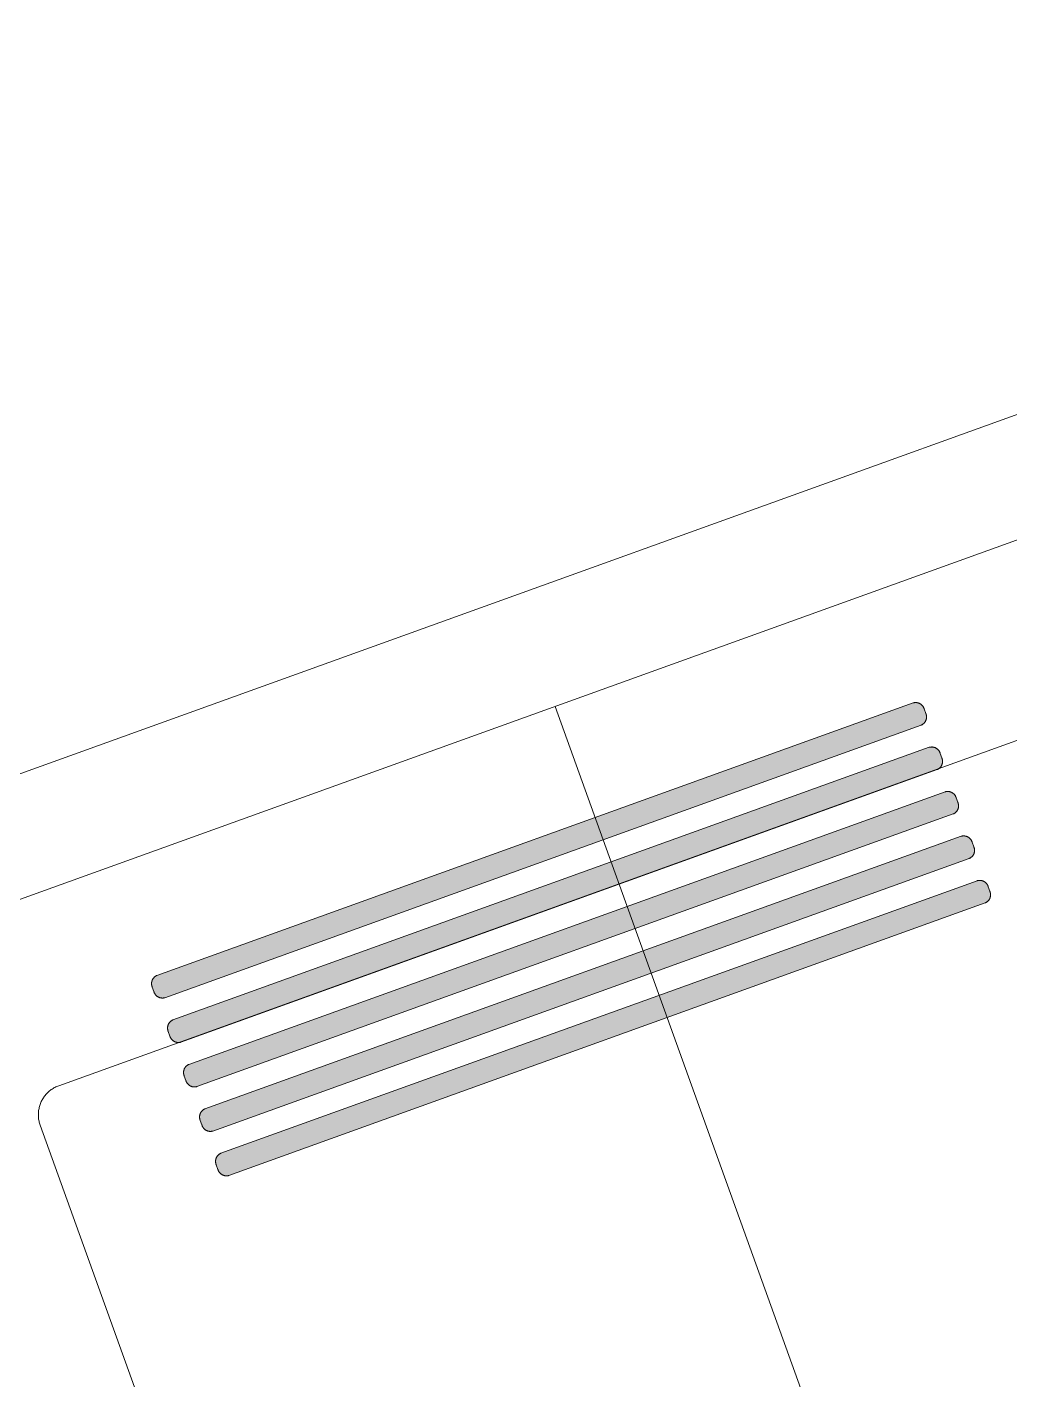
# Model space of a CAD drawing. Header units: centimetres. Extents: x 139057 to 200038, y 34824 to 80516.
# Drawn here: x 176505.12 to 176525.93, y 56056.2 to 56084.83 of the extents above; entities that cross this region are included whole.
import ezdxf

# ---------------------------------------------------------------- set-up
doc = ezdxf.new("R2010")
doc.units = ezdxf.units.CM
doc.header["$LTSCALE"] = 100
doc.layers.get('0').update_dxf_attribs({"lineweight": 0})
doc.layers.add('461_LAYOUT_SCHEMATICO_001-AM_0', color=11, linetype='Continuous', lineweight=0)

# ---------------------------------------------------------------- blocks, each defined once
blk = doc.blocks.new('EFMKLQWMFKLMKL12')
at = {"extrusion": (0, 0, -1)}
for points in [[(-192073.218, -63426.101), (-192073.118, -63426.101), (-192073.114, -63426.101), (-192073.11, -63426.101), (-192073.105, -63426.101), (-192073.101, -63426.101), (-192073.097, -63426.101), (-192073.092, -63426.101), (-192073.088, -63426.101), (-192073.084, -63426.1), (-192073.079, -63426.1), (-192073.075, -63426.099), (-192073.07, -63426.098), (-192073.066, -63426.097), (-192073.062, -63426.096), (-192073.057, -63426.095), (-192073.053, -63426.094), (-192073.048, -63426.092), (-192073.044, -63426.091), (-192073.039, -63426.089), (-192073.035, -63426.088), (-192073.031, -63426.086), (-192073.026, -63426.084), (-192073.022, -63426.082), (-192073.018, -63426.08), (-192073.014, -63426.077), (-192073.01, -63426.075), (-192073.005, -63426.072), (-192073.001, -63426.07), (-192072.997, -63426.067), (-192072.993, -63426.064), (-192072.99, -63426.061), (-192072.986, -63426.058), (-192072.982, -63426.055), (-192072.979, -63426.052), (-192072.975, -63426.049), (-192072.972, -63426.045), (-192072.968, -63426.042), (-192072.965, -63426.038), (-192072.962, -63426.035), (-192072.959, -63426.031), (-192072.956, -63426.027), (-192072.953, -63426.023), (-192072.95, -63426.019), (-192072.948, -63426.015), (-192072.945, -63426.011), (-192072.943, -63426.007), (-192072.94, -63426.003), (-192072.938, -63425.999), (-192072.936, -63425.995), (-192072.934, -63425.991), (-192072.932, -63425.987), (-192072.931, -63425.982), (-192072.929, -63425.978), (-192072.927, -63425.974), (-192072.926, -63425.97), (-192072.925, -63425.965), (-192072.924, -63425.961), (-192072.923, -63425.957), (-192072.922, -63425.952), (-192072.921, -63425.948), (-192072.92, -63425.944), (-192072.919, -63425.94), (-192072.919, -63425.936), (-192072.918, -63425.931), (-192072.918, -63425.927), (-192072.918, -63408.901), (-192072.918, -63408.897), (-192072.919, -63408.893), (-192072.919, -63408.888), (-192072.92, -63408.884), (-192072.921, -63408.88), (-192072.922, -63408.876), (-192072.923, -63408.871), (-192072.924, -63408.867), (-192072.925, -63408.863), (-192072.926, -63408.859), (-192072.927, -63408.854), (-192072.929, -63408.85), (-192072.931, -63408.846), (-192072.932, -63408.842), (-192072.934, -63408.837), (-192072.936, -63408.833), (-192072.938, -63408.829), (-192072.94, -63408.825), (-192072.943, -63408.821), (-192072.945, -63408.817), (-192072.948, -63408.813), (-192072.95, -63408.809), (-192072.953, -63408.805), (-192072.956, -63408.801), (-192072.959, -63408.797), (-192072.962, -63408.793), (-192072.965, -63408.79), (-192072.968, -63408.786), (-192072.972, -63408.783), (-192072.975, -63408.779), (-192072.979, -63408.776), (-192072.982, -63408.773), (-192072.986, -63408.77), (-192072.99, -63408.767), (-192072.993, -63408.764), (-192072.997, -63408.761), (-192073.001, -63408.758), (-192073.005, -63408.756), (-192073.01, -63408.753), (-192073.014, -63408.751), (-192073.018, -63408.748), (-192073.022, -63408.746), (-192073.026, -63408.744), (-192073.031, -63408.742), (-192073.035, -63408.74), (-192073.039, -63408.739), (-192073.044, -63408.737), (-192073.048, -63408.736), (-192073.053, -63408.734), (-192073.057, -63408.733), (-192073.062, -63408.732), (-192073.066, -63408.731), (-192073.07, -63408.73), (-192073.075, -63408.729), (-192073.079, -63408.729), (-192073.084, -63408.728), (-192073.088, -63408.728), (-192073.092, -63408.727), (-192073.097, -63408.727), (-192073.101, -63408.727), (-192073.105, -63408.727), (-192073.11, -63408.727), (-192073.114, -63408.727), (-192073.118, -63408.727), (-192073.218, -63408.727), (-192073.222, -63408.727), (-192073.226, -63408.727), (-192073.23, -63408.727), (-192073.235, -63408.727), (-192073.239, -63408.727), (-192073.243, -63408.727), (-192073.248, -63408.728), (-192073.252, -63408.728), (-192073.257, -63408.729), (-192073.261, -63408.729), (-192073.265, -63408.73), (-192073.27, -63408.731), (-192073.274, -63408.732), (-192073.279, -63408.733), (-192073.283, -63408.734), (-192073.288, -63408.736), (-192073.292, -63408.737), (-192073.296, -63408.739), (-192073.301, -63408.74), (-192073.305, -63408.742), (-192073.309, -63408.744), (-192073.314, -63408.746), (-192073.318, -63408.748), (-192073.322, -63408.751), (-192073.326, -63408.753), (-192073.33, -63408.756), (-192073.334, -63408.758), (-192073.338, -63408.761), (-192073.342, -63408.764), (-192073.346, -63408.767), (-192073.35, -63408.77), (-192073.354, -63408.773), (-192073.357, -63408.776), (-192073.361, -63408.779), (-192073.364, -63408.783), (-192073.368, -63408.786), (-192073.371, -63408.79), (-192073.374, -63408.793), (-192073.377, -63408.797), (-192073.38, -63408.801), (-192073.383, -63408.805), (-192073.386, -63408.809), (-192073.388, -63408.813), (-192073.391, -63408.817), (-192073.393, -63408.821), (-192073.395, -63408.825), (-192073.398, -63408.829), (-192073.4, -63408.833), (-192073.402, -63408.837), (-192073.404, -63408.842), (-192073.405, -63408.846), (-192073.407, -63408.85), (-192073.408, -63408.854), (-192073.41, -63408.859), (-192073.411, -63408.863), (-192073.412, -63408.867), (-192073.413, -63408.871), (-192073.414, -63408.876), (-192073.415, -63408.88), (-192073.416, -63408.884), (-192073.417, -63408.888), (-192073.417, -63408.893), (-192073.418, -63408.897), (-192073.418, -63408.901), (-192073.418, -63425.927), (-192073.418, -63425.931), (-192073.417, -63425.936), (-192073.417, -63425.94), (-192073.416, -63425.944), (-192073.415, -63425.948), (-192073.414, -63425.952), (-192073.413, -63425.957), (-192073.412, -63425.961), (-192073.411, -63425.965), (-192073.41, -63425.97), (-192073.408, -63425.974), (-192073.407, -63425.978), (-192073.405, -63425.982), (-192073.404, -63425.987), (-192073.402, -63425.991), (-192073.4, -63425.995), (-192073.398, -63425.999), (-192073.395, -63426.003), (-192073.393, -63426.007), (-192073.391, -63426.011), (-192073.388, -63426.015), (-192073.386, -63426.019), (-192073.383, -63426.023), (-192073.38, -63426.027), (-192073.377, -63426.031), (-192073.374, -63426.035), (-192073.371, -63426.038), (-192073.368, -63426.042), (-192073.364, -63426.045), (-192073.361, -63426.049), (-192073.357, -63426.052), (-192073.354, -63426.055), (-192073.35, -63426.058), (-192073.346, -63426.061), (-192073.342, -63426.064), (-192073.338, -63426.067), (-192073.334, -63426.07), (-192073.33, -63426.072), (-192073.326, -63426.075), (-192073.322, -63426.077), (-192073.318, -63426.08), (-192073.314, -63426.082), (-192073.309, -63426.084), (-192073.305, -63426.086), (-192073.301, -63426.088), (-192073.296, -63426.089), (-192073.292, -63426.091), (-192073.288, -63426.092), (-192073.283, -63426.094), (-192073.279, -63426.095), (-192073.274, -63426.096), (-192073.27, -63426.097), (-192073.265, -63426.098), (-192073.261, -63426.099), (-192073.257, -63426.1), (-192073.252, -63426.1), (-192073.248, -63426.101), (-192073.243, -63426.101), (-192073.239, -63426.101), (-192073.235, -63426.101), (-192073.23, -63426.101), (-192073.226, -63426.101), (-192073.222, -63426.101)], [(-192074.218, -63426.101), (-192074.118, -63426.101), (-192074.114, -63426.101), (-192074.11, -63426.101), (-192074.105, -63426.101), (-192074.101, -63426.101), (-192074.097, -63426.101), (-192074.092, -63426.101), (-192074.088, -63426.101), (-192074.084, -63426.1), (-192074.079, -63426.1), (-192074.075, -63426.099), (-192074.07, -63426.098), (-192074.066, -63426.097), (-192074.062, -63426.096), (-192074.057, -63426.095), (-192074.053, -63426.094), (-192074.048, -63426.092), (-192074.044, -63426.091), (-192074.039, -63426.089), (-192074.035, -63426.088), (-192074.031, -63426.086), (-192074.026, -63426.084), (-192074.022, -63426.082), (-192074.018, -63426.08), (-192074.014, -63426.077), (-192074.01, -63426.075), (-192074.005, -63426.072), (-192074.001, -63426.07), (-192073.997, -63426.067), (-192073.993, -63426.064), (-192073.99, -63426.061), (-192073.986, -63426.058), (-192073.982, -63426.055), (-192073.979, -63426.052), (-192073.975, -63426.049), (-192073.972, -63426.045), (-192073.968, -63426.042), (-192073.965, -63426.038), (-192073.962, -63426.035), (-192073.959, -63426.031), (-192073.956, -63426.027), (-192073.953, -63426.023), (-192073.95, -63426.019), (-192073.948, -63426.015), (-192073.945, -63426.011), (-192073.943, -63426.007), (-192073.94, -63426.003), (-192073.938, -63425.999), (-192073.936, -63425.995), (-192073.934, -63425.991), (-192073.932, -63425.987), (-192073.931, -63425.982), (-192073.929, -63425.978), (-192073.927, -63425.974), (-192073.926, -63425.97), (-192073.925, -63425.965), (-192073.924, -63425.961), (-192073.923, -63425.957), (-192073.922, -63425.952), (-192073.921, -63425.948), (-192073.92, -63425.944), (-192073.919, -63425.94), (-192073.919, -63425.936), (-192073.918, -63425.931), (-192073.918, -63425.927), (-192073.918, -63408.901), (-192073.918, -63408.897), (-192073.919, -63408.893), (-192073.919, -63408.888), (-192073.92, -63408.884), (-192073.921, -63408.88), (-192073.922, -63408.876), (-192073.923, -63408.871), (-192073.924, -63408.867), (-192073.925, -63408.863), (-192073.926, -63408.859), (-192073.927, -63408.854), (-192073.929, -63408.85), (-192073.931, -63408.846), (-192073.932, -63408.842), (-192073.934, -63408.837), (-192073.936, -63408.833), (-192073.938, -63408.829), (-192073.94, -63408.825), (-192073.943, -63408.821), (-192073.945, -63408.817), (-192073.948, -63408.813), (-192073.95, -63408.809), (-192073.953, -63408.805), (-192073.956, -63408.801), (-192073.959, -63408.797), (-192073.962, -63408.793), (-192073.965, -63408.79), (-192073.968, -63408.786), (-192073.972, -63408.783), (-192073.975, -63408.779), (-192073.979, -63408.776), (-192073.982, -63408.773), (-192073.986, -63408.77), (-192073.99, -63408.767), (-192073.993, -63408.764), (-192073.997, -63408.761), (-192074.001, -63408.758), (-192074.005, -63408.756), (-192074.01, -63408.753), (-192074.014, -63408.751), (-192074.018, -63408.748), (-192074.022, -63408.746), (-192074.026, -63408.744), (-192074.031, -63408.742), (-192074.035, -63408.74), (-192074.039, -63408.739), (-192074.044, -63408.737), (-192074.048, -63408.736), (-192074.053, -63408.734), (-192074.057, -63408.733), (-192074.062, -63408.732), (-192074.066, -63408.731), (-192074.07, -63408.73), (-192074.075, -63408.729), (-192074.079, -63408.729), (-192074.084, -63408.728), (-192074.088, -63408.728), (-192074.092, -63408.727), (-192074.097, -63408.727), (-192074.101, -63408.727), (-192074.105, -63408.727), (-192074.11, -63408.727), (-192074.114, -63408.727), (-192074.118, -63408.727), (-192074.218, -63408.727), (-192074.222, -63408.727), (-192074.226, -63408.727), (-192074.23, -63408.727), (-192074.235, -63408.727), (-192074.239, -63408.727), (-192074.243, -63408.727), (-192074.248, -63408.728), (-192074.252, -63408.728), (-192074.257, -63408.729), (-192074.261, -63408.729), (-192074.265, -63408.73), (-192074.27, -63408.731), (-192074.274, -63408.732), (-192074.279, -63408.733), (-192074.283, -63408.734), (-192074.288, -63408.736), (-192074.292, -63408.737), (-192074.296, -63408.739), (-192074.301, -63408.74), (-192074.305, -63408.742), (-192074.309, -63408.744), (-192074.314, -63408.746), (-192074.318, -63408.748), (-192074.322, -63408.751), (-192074.326, -63408.753), (-192074.33, -63408.756), (-192074.334, -63408.758), (-192074.338, -63408.761), (-192074.342, -63408.764), (-192074.346, -63408.767), (-192074.35, -63408.77), (-192074.354, -63408.773), (-192074.357, -63408.776), (-192074.361, -63408.779), (-192074.364, -63408.783), (-192074.368, -63408.786), (-192074.371, -63408.79), (-192074.374, -63408.793), (-192074.377, -63408.797), (-192074.38, -63408.801), (-192074.383, -63408.805), (-192074.386, -63408.809), (-192074.388, -63408.813), (-192074.391, -63408.817), (-192074.393, -63408.821), (-192074.395, -63408.825), (-192074.398, -63408.829), (-192074.4, -63408.833), (-192074.402, -63408.837), (-192074.404, -63408.842), (-192074.405, -63408.846), (-192074.407, -63408.85), (-192074.408, -63408.854), (-192074.41, -63408.859), (-192074.411, -63408.863), (-192074.412, -63408.867), (-192074.413, -63408.871), (-192074.414, -63408.876), (-192074.415, -63408.88), (-192074.416, -63408.884), (-192074.417, -63408.888), (-192074.417, -63408.893), (-192074.418, -63408.897), (-192074.418, -63408.901), (-192074.418, -63425.927), (-192074.418, -63425.931), (-192074.417, -63425.936), (-192074.417, -63425.94), (-192074.416, -63425.944), (-192074.415, -63425.948), (-192074.414, -63425.952), (-192074.413, -63425.957), (-192074.412, -63425.961), (-192074.411, -63425.965), (-192074.41, -63425.97), (-192074.408, -63425.974), (-192074.407, -63425.978), (-192074.405, -63425.982), (-192074.404, -63425.987), (-192074.402, -63425.991), (-192074.4, -63425.995), (-192074.398, -63425.999), (-192074.395, -63426.003), (-192074.393, -63426.007), (-192074.391, -63426.011), (-192074.388, -63426.015), (-192074.386, -63426.019), (-192074.383, -63426.023), (-192074.38, -63426.027), (-192074.377, -63426.031), (-192074.374, -63426.035), (-192074.371, -63426.038), (-192074.368, -63426.042), (-192074.364, -63426.045), (-192074.361, -63426.049), (-192074.357, -63426.052), (-192074.354, -63426.055), (-192074.35, -63426.058), (-192074.346, -63426.061), (-192074.342, -63426.064), (-192074.338, -63426.067), (-192074.334, -63426.07), (-192074.33, -63426.072), (-192074.326, -63426.075), (-192074.322, -63426.077), (-192074.318, -63426.08), (-192074.314, -63426.082), (-192074.309, -63426.084), (-192074.305, -63426.086), (-192074.301, -63426.088), (-192074.296, -63426.089), (-192074.292, -63426.091), (-192074.288, -63426.092), (-192074.283, -63426.094), (-192074.279, -63426.095), (-192074.274, -63426.096), (-192074.27, -63426.097), (-192074.265, -63426.098), (-192074.261, -63426.099), (-192074.257, -63426.1), (-192074.252, -63426.1), (-192074.248, -63426.101), (-192074.243, -63426.101), (-192074.239, -63426.101), (-192074.235, -63426.101), (-192074.23, -63426.101), (-192074.226, -63426.101), (-192074.222, -63426.101)], [(-192075.218, -63426.101), (-192075.118, -63426.101), (-192075.114, -63426.101), (-192075.11, -63426.101), (-192075.105, -63426.101), (-192075.101, -63426.101), (-192075.097, -63426.101), (-192075.092, -63426.101), (-192075.088, -63426.101), (-192075.084, -63426.1), (-192075.079, -63426.1), (-192075.075, -63426.099), (-192075.07, -63426.098), (-192075.066, -63426.097), (-192075.062, -63426.096), (-192075.057, -63426.095), (-192075.053, -63426.094), (-192075.048, -63426.092), (-192075.044, -63426.091), (-192075.039, -63426.089), (-192075.035, -63426.088), (-192075.031, -63426.086), (-192075.026, -63426.084), (-192075.022, -63426.082), (-192075.018, -63426.08), (-192075.014, -63426.077), (-192075.01, -63426.075), (-192075.005, -63426.072), (-192075.001, -63426.07), (-192074.997, -63426.067), (-192074.993, -63426.064), (-192074.99, -63426.061), (-192074.986, -63426.058), (-192074.982, -63426.055), (-192074.979, -63426.052), (-192074.975, -63426.049), (-192074.972, -63426.045), (-192074.968, -63426.042), (-192074.965, -63426.038), (-192074.962, -63426.035), (-192074.959, -63426.031), (-192074.956, -63426.027), (-192074.953, -63426.023), (-192074.95, -63426.019), (-192074.948, -63426.015), (-192074.945, -63426.011), (-192074.943, -63426.007), (-192074.94, -63426.003), (-192074.938, -63425.999), (-192074.936, -63425.995), (-192074.934, -63425.991), (-192074.932, -63425.987), (-192074.931, -63425.982), (-192074.929, -63425.978), (-192074.927, -63425.974), (-192074.926, -63425.97), (-192074.925, -63425.965), (-192074.924, -63425.961), (-192074.923, -63425.957), (-192074.922, -63425.952), (-192074.921, -63425.948), (-192074.92, -63425.944), (-192074.919, -63425.94), (-192074.919, -63425.936), (-192074.918, -63425.931), (-192074.918, -63425.927), (-192074.918, -63408.901), (-192074.918, -63408.897), (-192074.919, -63408.893), (-192074.919, -63408.888), (-192074.92, -63408.884), (-192074.921, -63408.88), (-192074.922, -63408.876), (-192074.923, -63408.871), (-192074.924, -63408.867), (-192074.925, -63408.863), (-192074.926, -63408.859), (-192074.927, -63408.854), (-192074.929, -63408.85), (-192074.931, -63408.846), (-192074.932, -63408.842), (-192074.934, -63408.837), (-192074.936, -63408.833), (-192074.938, -63408.829), (-192074.94, -63408.825), (-192074.943, -63408.821), (-192074.945, -63408.817), (-192074.948, -63408.813), (-192074.95, -63408.809), (-192074.953, -63408.805), (-192074.956, -63408.801), (-192074.959, -63408.797), (-192074.962, -63408.793), (-192074.965, -63408.79), (-192074.968, -63408.786), (-192074.972, -63408.783), (-192074.975, -63408.779), (-192074.979, -63408.776), (-192074.982, -63408.773), (-192074.986, -63408.77), (-192074.99, -63408.767), (-192074.993, -63408.764), (-192074.997, -63408.761), (-192075.001, -63408.758), (-192075.005, -63408.756), (-192075.01, -63408.753), (-192075.014, -63408.751), (-192075.018, -63408.748), (-192075.022, -63408.746), (-192075.026, -63408.744), (-192075.031, -63408.742), (-192075.035, -63408.74), (-192075.039, -63408.739), (-192075.044, -63408.737), (-192075.048, -63408.736), (-192075.053, -63408.734), (-192075.057, -63408.733), (-192075.062, -63408.732), (-192075.066, -63408.731), (-192075.07, -63408.73), (-192075.075, -63408.729), (-192075.079, -63408.729), (-192075.084, -63408.728), (-192075.088, -63408.728), (-192075.092, -63408.727), (-192075.097, -63408.727), (-192075.101, -63408.727), (-192075.105, -63408.727), (-192075.11, -63408.727), (-192075.114, -63408.727), (-192075.118, -63408.727), (-192075.218, -63408.727), (-192075.222, -63408.727), (-192075.226, -63408.727), (-192075.23, -63408.727), (-192075.235, -63408.727), (-192075.239, -63408.727), (-192075.243, -63408.727), (-192075.248, -63408.728), (-192075.252, -63408.728), (-192075.257, -63408.729), (-192075.261, -63408.729), (-192075.265, -63408.73), (-192075.27, -63408.731), (-192075.274, -63408.732), (-192075.279, -63408.733), (-192075.283, -63408.734), (-192075.288, -63408.736), (-192075.292, -63408.737), (-192075.296, -63408.739), (-192075.301, -63408.74), (-192075.305, -63408.742), (-192075.309, -63408.744), (-192075.314, -63408.746), (-192075.318, -63408.748), (-192075.322, -63408.751), (-192075.326, -63408.753), (-192075.33, -63408.756), (-192075.334, -63408.758), (-192075.338, -63408.761), (-192075.342, -63408.764), (-192075.346, -63408.767), (-192075.35, -63408.77), (-192075.354, -63408.773), (-192075.357, -63408.776), (-192075.361, -63408.779), (-192075.364, -63408.783), (-192075.368, -63408.786), (-192075.371, -63408.79), (-192075.374, -63408.793), (-192075.377, -63408.797), (-192075.38, -63408.801), (-192075.383, -63408.805), (-192075.386, -63408.809), (-192075.388, -63408.813), (-192075.391, -63408.817), (-192075.393, -63408.821), (-192075.395, -63408.825), (-192075.398, -63408.829), (-192075.4, -63408.833), (-192075.402, -63408.837), (-192075.404, -63408.842), (-192075.405, -63408.846), (-192075.407, -63408.85), (-192075.408, -63408.854), (-192075.41, -63408.859), (-192075.411, -63408.863), (-192075.412, -63408.867), (-192075.413, -63408.871), (-192075.414, -63408.876), (-192075.415, -63408.88), (-192075.416, -63408.884), (-192075.417, -63408.888), (-192075.417, -63408.893), (-192075.418, -63408.897), (-192075.418, -63408.901), (-192075.418, -63425.927), (-192075.418, -63425.931), (-192075.417, -63425.936), (-192075.417, -63425.94), (-192075.416, -63425.944), (-192075.415, -63425.948), (-192075.414, -63425.952), (-192075.413, -63425.957), (-192075.412, -63425.961), (-192075.411, -63425.965), (-192075.41, -63425.97), (-192075.408, -63425.974), (-192075.407, -63425.978), (-192075.405, -63425.982), (-192075.404, -63425.987), (-192075.402, -63425.991), (-192075.4, -63425.995), (-192075.398, -63425.999), (-192075.395, -63426.003), (-192075.393, -63426.007), (-192075.391, -63426.011), (-192075.388, -63426.015), (-192075.386, -63426.019), (-192075.383, -63426.023), (-192075.38, -63426.027), (-192075.377, -63426.031), (-192075.374, -63426.035), (-192075.371, -63426.038), (-192075.368, -63426.042), (-192075.364, -63426.045), (-192075.361, -63426.049), (-192075.357, -63426.052), (-192075.354, -63426.055), (-192075.35, -63426.058), (-192075.346, -63426.061), (-192075.342, -63426.064), (-192075.338, -63426.067), (-192075.334, -63426.07), (-192075.33, -63426.072), (-192075.326, -63426.075), (-192075.322, -63426.077), (-192075.318, -63426.08), (-192075.314, -63426.082), (-192075.309, -63426.084), (-192075.305, -63426.086), (-192075.301, -63426.088), (-192075.296, -63426.089), (-192075.292, -63426.091), (-192075.288, -63426.092), (-192075.283, -63426.094), (-192075.279, -63426.095), (-192075.274, -63426.096), (-192075.27, -63426.097), (-192075.265, -63426.098), (-192075.261, -63426.099), (-192075.257, -63426.1), (-192075.252, -63426.1), (-192075.248, -63426.101), (-192075.243, -63426.101), (-192075.239, -63426.101), (-192075.235, -63426.101), (-192075.23, -63426.101), (-192075.226, -63426.101), (-192075.222, -63426.101)], [(-192076.218, -63426.101), (-192076.118, -63426.101), (-192076.114, -63426.101), (-192076.11, -63426.101), (-192076.105, -63426.101), (-192076.101, -63426.101), (-192076.097, -63426.101), (-192076.092, -63426.101), (-192076.088, -63426.101), (-192076.084, -63426.1), (-192076.079, -63426.1), (-192076.075, -63426.099), (-192076.07, -63426.098), (-192076.066, -63426.097), (-192076.062, -63426.096), (-192076.057, -63426.095), (-192076.053, -63426.094), (-192076.048, -63426.092), (-192076.044, -63426.091), (-192076.039, -63426.089), (-192076.035, -63426.088), (-192076.031, -63426.086), (-192076.026, -63426.084), (-192076.022, -63426.082), (-192076.018, -63426.08), (-192076.014, -63426.077), (-192076.01, -63426.075), (-192076.005, -63426.072), (-192076.001, -63426.07), (-192075.997, -63426.067), (-192075.993, -63426.064), (-192075.99, -63426.061), (-192075.986, -63426.058), (-192075.982, -63426.055), (-192075.979, -63426.052), (-192075.975, -63426.049), (-192075.972, -63426.045), (-192075.968, -63426.042), (-192075.965, -63426.038), (-192075.962, -63426.035), (-192075.959, -63426.031), (-192075.956, -63426.027), (-192075.953, -63426.023), (-192075.95, -63426.019), (-192075.948, -63426.015), (-192075.945, -63426.011), (-192075.943, -63426.007), (-192075.94, -63426.003), (-192075.938, -63425.999), (-192075.936, -63425.995), (-192075.934, -63425.991), (-192075.932, -63425.987), (-192075.931, -63425.982), (-192075.929, -63425.978), (-192075.927, -63425.974), (-192075.926, -63425.97), (-192075.925, -63425.965), (-192075.924, -63425.961), (-192075.923, -63425.957), (-192075.922, -63425.952), (-192075.921, -63425.948), (-192075.92, -63425.944), (-192075.919, -63425.94), (-192075.919, -63425.936), (-192075.918, -63425.931), (-192075.918, -63425.927), (-192075.918, -63408.901), (-192075.918, -63408.897), (-192075.919, -63408.893), (-192075.919, -63408.888), (-192075.92, -63408.884), (-192075.921, -63408.88), (-192075.922, -63408.876), (-192075.923, -63408.871), (-192075.924, -63408.867), (-192075.925, -63408.863), (-192075.926, -63408.859), (-192075.927, -63408.854), (-192075.929, -63408.85), (-192075.931, -63408.846), (-192075.932, -63408.842), (-192075.934, -63408.837), (-192075.936, -63408.833), (-192075.938, -63408.829), (-192075.94, -63408.825), (-192075.943, -63408.821), (-192075.945, -63408.817), (-192075.948, -63408.813), (-192075.95, -63408.809), (-192075.953, -63408.805), (-192075.956, -63408.801), (-192075.959, -63408.797), (-192075.962, -63408.793), (-192075.965, -63408.79), (-192075.968, -63408.786), (-192075.972, -63408.783), (-192075.975, -63408.779), (-192075.979, -63408.776), (-192075.982, -63408.773), (-192075.986, -63408.77), (-192075.99, -63408.767), (-192075.993, -63408.764), (-192075.997, -63408.761), (-192076.001, -63408.758), (-192076.005, -63408.756), (-192076.01, -63408.753), (-192076.014, -63408.751), (-192076.018, -63408.748), (-192076.022, -63408.746), (-192076.026, -63408.744), (-192076.031, -63408.742), (-192076.035, -63408.74), (-192076.039, -63408.739), (-192076.044, -63408.737), (-192076.048, -63408.736), (-192076.053, -63408.734), (-192076.057, -63408.733), (-192076.062, -63408.732), (-192076.066, -63408.731), (-192076.07, -63408.73), (-192076.075, -63408.729), (-192076.079, -63408.729), (-192076.084, -63408.728), (-192076.088, -63408.728), (-192076.092, -63408.727), (-192076.097, -63408.727), (-192076.101, -63408.727), (-192076.105, -63408.727), (-192076.11, -63408.727), (-192076.114, -63408.727), (-192076.118, -63408.727), (-192076.218, -63408.727), (-192076.222, -63408.727), (-192076.226, -63408.727), (-192076.23, -63408.727), (-192076.235, -63408.727), (-192076.239, -63408.727), (-192076.243, -63408.727), (-192076.248, -63408.728), (-192076.252, -63408.728), (-192076.257, -63408.729), (-192076.261, -63408.729), (-192076.265, -63408.73), (-192076.27, -63408.731), (-192076.274, -63408.732), (-192076.279, -63408.733), (-192076.283, -63408.734), (-192076.288, -63408.736), (-192076.292, -63408.737), (-192076.296, -63408.739), (-192076.301, -63408.74), (-192076.305, -63408.742), (-192076.309, -63408.744), (-192076.314, -63408.746), (-192076.318, -63408.748), (-192076.322, -63408.751), (-192076.326, -63408.753), (-192076.33, -63408.756), (-192076.334, -63408.758), (-192076.338, -63408.761), (-192076.342, -63408.764), (-192076.346, -63408.767), (-192076.35, -63408.77), (-192076.354, -63408.773), (-192076.357, -63408.776), (-192076.361, -63408.779), (-192076.364, -63408.783), (-192076.368, -63408.786), (-192076.371, -63408.79), (-192076.374, -63408.793), (-192076.377, -63408.797), (-192076.38, -63408.801), (-192076.383, -63408.805), (-192076.386, -63408.809), (-192076.388, -63408.813), (-192076.391, -63408.817), (-192076.393, -63408.821), (-192076.395, -63408.825), (-192076.398, -63408.829), (-192076.4, -63408.833), (-192076.402, -63408.837), (-192076.404, -63408.842), (-192076.405, -63408.846), (-192076.407, -63408.85), (-192076.408, -63408.854), (-192076.41, -63408.859), (-192076.411, -63408.863), (-192076.412, -63408.867), (-192076.413, -63408.871), (-192076.414, -63408.876), (-192076.415, -63408.88), (-192076.416, -63408.884), (-192076.417, -63408.888), (-192076.417, -63408.893), (-192076.418, -63408.897), (-192076.418, -63408.901), (-192076.418, -63425.927), (-192076.418, -63425.931), (-192076.417, -63425.936), (-192076.417, -63425.94), (-192076.416, -63425.944), (-192076.415, -63425.948), (-192076.414, -63425.952), (-192076.413, -63425.957), (-192076.412, -63425.961), (-192076.411, -63425.965), (-192076.41, -63425.97), (-192076.408, -63425.974), (-192076.407, -63425.978), (-192076.405, -63425.982), (-192076.404, -63425.987), (-192076.402, -63425.991), (-192076.4, -63425.995), (-192076.398, -63425.999), (-192076.395, -63426.003), (-192076.393, -63426.007), (-192076.391, -63426.011), (-192076.388, -63426.015), (-192076.386, -63426.019), (-192076.383, -63426.023), (-192076.38, -63426.027), (-192076.377, -63426.031), (-192076.374, -63426.035), (-192076.371, -63426.038), (-192076.368, -63426.042), (-192076.364, -63426.045), (-192076.361, -63426.049), (-192076.357, -63426.052), (-192076.354, -63426.055), (-192076.35, -63426.058), (-192076.346, -63426.061), (-192076.342, -63426.064), (-192076.338, -63426.067), (-192076.334, -63426.07), (-192076.33, -63426.072), (-192076.326, -63426.075), (-192076.322, -63426.077), (-192076.318, -63426.08), (-192076.314, -63426.082), (-192076.309, -63426.084), (-192076.305, -63426.086), (-192076.301, -63426.088), (-192076.296, -63426.089), (-192076.292, -63426.091), (-192076.288, -63426.092), (-192076.283, -63426.094), (-192076.279, -63426.095), (-192076.274, -63426.096), (-192076.27, -63426.097), (-192076.265, -63426.098), (-192076.261, -63426.099), (-192076.257, -63426.1), (-192076.252, -63426.1), (-192076.248, -63426.101), (-192076.243, -63426.101), (-192076.239, -63426.101), (-192076.235, -63426.101), (-192076.23, -63426.101), (-192076.226, -63426.101), (-192076.222, -63426.101)], [(-192077.218, -63426.101), (-192077.118, -63426.101), (-192077.114, -63426.101), (-192077.11, -63426.101), (-192077.105, -63426.101), (-192077.101, -63426.101), (-192077.097, -63426.101), (-192077.092, -63426.101), (-192077.088, -63426.101), (-192077.084, -63426.1), (-192077.079, -63426.1), (-192077.075, -63426.099), (-192077.07, -63426.098), (-192077.066, -63426.097), (-192077.062, -63426.096), (-192077.057, -63426.095), (-192077.053, -63426.094), (-192077.048, -63426.092), (-192077.044, -63426.091), (-192077.039, -63426.089), (-192077.035, -63426.088), (-192077.031, -63426.086), (-192077.026, -63426.084), (-192077.022, -63426.082), (-192077.018, -63426.08), (-192077.014, -63426.077), (-192077.01, -63426.075), (-192077.005, -63426.072), (-192077.001, -63426.07), (-192076.997, -63426.067), (-192076.993, -63426.064), (-192076.99, -63426.061), (-192076.986, -63426.058), (-192076.982, -63426.055), (-192076.979, -63426.052), (-192076.975, -63426.049), (-192076.972, -63426.045), (-192076.968, -63426.042), (-192076.965, -63426.038), (-192076.962, -63426.035), (-192076.959, -63426.031), (-192076.956, -63426.027), (-192076.953, -63426.023), (-192076.95, -63426.019), (-192076.948, -63426.015), (-192076.945, -63426.011), (-192076.943, -63426.007), (-192076.94, -63426.003), (-192076.938, -63425.999), (-192076.936, -63425.995), (-192076.934, -63425.991), (-192076.932, -63425.987), (-192076.931, -63425.982), (-192076.929, -63425.978), (-192076.927, -63425.974), (-192076.926, -63425.97), (-192076.925, -63425.965), (-192076.924, -63425.961), (-192076.923, -63425.957), (-192076.922, -63425.952), (-192076.921, -63425.948), (-192076.92, -63425.944), (-192076.919, -63425.94), (-192076.919, -63425.936), (-192076.918, -63425.931), (-192076.918, -63425.927), (-192076.918, -63408.901), (-192076.918, -63408.897), (-192076.919, -63408.893), (-192076.919, -63408.888), (-192076.92, -63408.884), (-192076.921, -63408.88), (-192076.922, -63408.876), (-192076.923, -63408.871), (-192076.924, -63408.867), (-192076.925, -63408.863), (-192076.926, -63408.859), (-192076.927, -63408.854), (-192076.929, -63408.85), (-192076.931, -63408.846), (-192076.932, -63408.842), (-192076.934, -63408.837), (-192076.936, -63408.833), (-192076.938, -63408.829), (-192076.94, -63408.825), (-192076.943, -63408.821), (-192076.945, -63408.817), (-192076.948, -63408.813), (-192076.95, -63408.809), (-192076.953, -63408.805), (-192076.956, -63408.801), (-192076.959, -63408.797), (-192076.962, -63408.793), (-192076.965, -63408.79), (-192076.968, -63408.786), (-192076.972, -63408.783), (-192076.975, -63408.779), (-192076.979, -63408.776), (-192076.982, -63408.773), (-192076.986, -63408.77), (-192076.99, -63408.767), (-192076.993, -63408.764), (-192076.997, -63408.761), (-192077.001, -63408.758), (-192077.005, -63408.756), (-192077.01, -63408.753), (-192077.014, -63408.751), (-192077.018, -63408.748), (-192077.022, -63408.746), (-192077.026, -63408.744), (-192077.031, -63408.742), (-192077.035, -63408.74), (-192077.039, -63408.739), (-192077.044, -63408.737), (-192077.048, -63408.736), (-192077.053, -63408.734), (-192077.057, -63408.733), (-192077.062, -63408.732), (-192077.066, -63408.731), (-192077.07, -63408.73), (-192077.075, -63408.729), (-192077.079, -63408.729), (-192077.084, -63408.728), (-192077.088, -63408.728), (-192077.092, -63408.727), (-192077.097, -63408.727), (-192077.101, -63408.727), (-192077.105, -63408.727), (-192077.11, -63408.727), (-192077.114, -63408.727), (-192077.118, -63408.727), (-192077.218, -63408.727), (-192077.222, -63408.727), (-192077.226, -63408.727), (-192077.23, -63408.727), (-192077.235, -63408.727), (-192077.239, -63408.727), (-192077.243, -63408.727), (-192077.248, -63408.728), (-192077.252, -63408.728), (-192077.257, -63408.729), (-192077.261, -63408.729), (-192077.265, -63408.73), (-192077.27, -63408.731), (-192077.274, -63408.732), (-192077.279, -63408.733), (-192077.283, -63408.734), (-192077.288, -63408.736), (-192077.292, -63408.737), (-192077.296, -63408.739), (-192077.301, -63408.74), (-192077.305, -63408.742), (-192077.309, -63408.744), (-192077.314, -63408.746), (-192077.318, -63408.748), (-192077.322, -63408.751), (-192077.326, -63408.753), (-192077.33, -63408.756), (-192077.334, -63408.758), (-192077.338, -63408.761), (-192077.342, -63408.764), (-192077.346, -63408.767), (-192077.35, -63408.77), (-192077.354, -63408.773), (-192077.357, -63408.776), (-192077.361, -63408.779), (-192077.364, -63408.783), (-192077.368, -63408.786), (-192077.371, -63408.79), (-192077.374, -63408.793), (-192077.377, -63408.797), (-192077.38, -63408.801), (-192077.383, -63408.805), (-192077.386, -63408.809), (-192077.388, -63408.813), (-192077.391, -63408.817), (-192077.393, -63408.821), (-192077.395, -63408.825), (-192077.398, -63408.829), (-192077.4, -63408.833), (-192077.402, -63408.837), (-192077.404, -63408.842), (-192077.405, -63408.846), (-192077.407, -63408.85), (-192077.408, -63408.854), (-192077.41, -63408.859), (-192077.411, -63408.863), (-192077.412, -63408.867), (-192077.413, -63408.871), (-192077.414, -63408.876), (-192077.415, -63408.88), (-192077.416, -63408.884), (-192077.417, -63408.888), (-192077.417, -63408.893), (-192077.418, -63408.897), (-192077.418, -63408.901), (-192077.418, -63425.927), (-192077.418, -63425.931), (-192077.417, -63425.936), (-192077.417, -63425.94), (-192077.416, -63425.944), (-192077.415, -63425.948), (-192077.414, -63425.952), (-192077.413, -63425.957), (-192077.412, -63425.961), (-192077.411, -63425.965), (-192077.41, -63425.97), (-192077.408, -63425.974), (-192077.407, -63425.978), (-192077.405, -63425.982), (-192077.404, -63425.987), (-192077.402, -63425.991), (-192077.4, -63425.995), (-192077.398, -63425.999), (-192077.395, -63426.003), (-192077.393, -63426.007), (-192077.391, -63426.011), (-192077.388, -63426.015), (-192077.386, -63426.019), (-192077.383, -63426.023), (-192077.38, -63426.027), (-192077.377, -63426.031), (-192077.374, -63426.035), (-192077.371, -63426.038), (-192077.368, -63426.042), (-192077.364, -63426.045), (-192077.361, -63426.049), (-192077.357, -63426.052), (-192077.354, -63426.055), (-192077.35, -63426.058), (-192077.346, -63426.061), (-192077.342, -63426.064), (-192077.338, -63426.067), (-192077.334, -63426.07), (-192077.33, -63426.072), (-192077.326, -63426.075), (-192077.322, -63426.077), (-192077.318, -63426.08), (-192077.314, -63426.082), (-192077.309, -63426.084), (-192077.305, -63426.086), (-192077.301, -63426.088), (-192077.296, -63426.089), (-192077.292, -63426.091), (-192077.288, -63426.092), (-192077.283, -63426.094), (-192077.279, -63426.095), (-192077.274, -63426.096), (-192077.27, -63426.097), (-192077.265, -63426.098), (-192077.261, -63426.099), (-192077.257, -63426.1), (-192077.252, -63426.1), (-192077.248, -63426.101), (-192077.243, -63426.101), (-192077.239, -63426.101), (-192077.235, -63426.101), (-192077.23, -63426.101), (-192077.226, -63426.101), (-192077.222, -63426.101)]]:
    blk.add_hatch(color=256, dxfattribs=at).paths.add_polyline_path(points, flags=0)
for points in [[(192002.418, -63454.253), (192082.418, -63454.253), (192082.418, -63329.566), (192002.418, -63329.566)], [(192034.918, -63454.253), (192034.918, -63329.566), (192079.918, -63329.566), (192079.918, -63454.253)]]:
    blk.add_lwpolyline(points, close=True)
for points in [[(192040.578, -63405.505), (192075.275, -63405.505)], [(192075.275, -63405.505), (192075.297, -63405.505), (192075.319, -63405.506), (192075.342, -63405.508), (192075.364, -63405.511), (192075.386, -63405.514), (192075.408, -63405.518), (192075.429, -63405.523), (192075.451, -63405.529), (192075.472, -63405.535), (192075.493, -63405.542), (192075.514, -63405.55), (192075.535, -63405.559), (192075.555, -63405.568), (192075.575, -63405.578), (192075.594, -63405.588), (192075.613, -63405.6), (192075.632, -63405.611), (192075.651, -63405.624), (192075.669, -63405.637), (192075.686, -63405.651), (192075.703, -63405.665), (192075.72, -63405.68), (192075.736, -63405.696), (192075.751, -63405.712), (192075.766, -63405.728), (192075.78, -63405.745), (192075.794, -63405.763), (192075.807, -63405.781), (192075.82, -63405.799), (192075.832, -63405.818), (192075.843, -63405.837), (192075.853, -63405.856), (192075.863, -63405.876), (192075.873, -63405.897), (192075.881, -63405.917), (192075.889, -63405.938), (192075.896, -63405.959), (192075.902, -63405.98), (192075.908, -63406.002), (192075.913, -63406.024), (192075.917, -63406.046), (192075.92, -63406.068), (192075.923, -63406.09), (192075.925, -63406.112), (192075.926, -63406.134), (192075.926, -63406.156)], [(192075.926, -63406.156), (192075.926, -63449.156)], [(192072.918, -63408.901), (192072.919, -63408.894), (192072.919, -63408.888), (192072.92, -63408.881), (192072.922, -63408.875), (192072.923, -63408.869), (192072.925, -63408.862), (192072.927, -63408.856), (192072.929, -63408.85), (192072.931, -63408.844), (192072.934, -63408.838), (192072.937, -63408.832), (192072.94, -63408.826), (192072.943, -63408.82), (192072.946, -63408.815), (192072.95, -63408.809), (192072.954, -63408.804), (192072.957, -63408.799), (192072.962, -63408.794), (192072.966, -63408.789), (192072.97, -63408.784), (192072.975, -63408.779), (192072.98, -63408.775), (192072.985, -63408.771), (192072.99, -63408.767), (192072.995, -63408.763), (192073, -63408.759), (192073.006, -63408.755), (192073.011, -63408.752), (192073.017, -63408.749), (192073.023, -63408.746), (192073.029, -63408.743), (192073.035, -63408.741), (192073.041, -63408.738), (192073.047, -63408.736), (192073.053, -63408.734), (192073.06, -63408.732), (192073.066, -63408.731), (192073.072, -63408.73), (192073.079, -63408.729), (192073.085, -63408.728), (192073.092, -63408.727), (192073.098, -63408.727), (192073.105, -63408.727), (192073.111, -63408.727), (192073.118, -63408.727)], [(192073.118, -63408.727), (192073.218, -63408.727)], [(192073.218, -63408.727), (192073.224, -63408.727), (192073.231, -63408.727), (192073.237, -63408.727), (192073.244, -63408.727), (192073.251, -63408.728), (192073.257, -63408.729), (192073.263, -63408.73), (192073.27, -63408.731), (192073.276, -63408.732), (192073.283, -63408.734), (192073.289, -63408.736), (192073.295, -63408.738), (192073.301, -63408.741), (192073.307, -63408.743), (192073.313, -63408.746), (192073.319, -63408.749), (192073.324, -63408.752), (192073.33, -63408.755), (192073.336, -63408.759), (192073.341, -63408.763), (192073.346, -63408.767), (192073.351, -63408.771), (192073.356, -63408.775), (192073.361, -63408.779), (192073.365, -63408.784), (192073.37, -63408.789), (192073.374, -63408.794), (192073.378, -63408.799), (192073.382, -63408.804), (192073.386, -63408.809), (192073.39, -63408.815), (192073.393, -63408.82), (192073.396, -63408.826), (192073.399, -63408.832), (192073.402, -63408.838), (192073.405, -63408.844), (192073.407, -63408.85), (192073.409, -63408.856), (192073.411, -63408.862), (192073.413, -63408.869), (192073.414, -63408.875), (192073.415, -63408.881), (192073.416, -63408.888), (192073.417, -63408.894), (192073.418, -63408.901)], [(192073.918, -63408.901), (192073.919, -63408.894), (192073.919, -63408.888), (192073.92, -63408.881), (192073.922, -63408.875), (192073.923, -63408.869), (192073.925, -63408.862), (192073.927, -63408.856), (192073.929, -63408.85), (192073.931, -63408.844), (192073.934, -63408.838), (192073.937, -63408.832), (192073.94, -63408.826), (192073.943, -63408.82), (192073.946, -63408.815), (192073.95, -63408.809), (192073.954, -63408.804), (192073.957, -63408.799), (192073.962, -63408.794), (192073.966, -63408.789), (192073.97, -63408.784), (192073.975, -63408.779), (192073.98, -63408.775), (192073.985, -63408.771), (192073.99, -63408.767), (192073.995, -63408.763), (192074, -63408.759), (192074.006, -63408.755), (192074.011, -63408.752), (192074.017, -63408.749), (192074.023, -63408.746), (192074.029, -63408.743), (192074.035, -63408.741), (192074.041, -63408.738), (192074.047, -63408.736), (192074.053, -63408.734), (192074.06, -63408.732), (192074.066, -63408.731), (192074.072, -63408.73), (192074.079, -63408.729), (192074.085, -63408.728), (192074.092, -63408.727), (192074.098, -63408.727), (192074.105, -63408.727), (192074.111, -63408.727), (192074.118, -63408.727)], [(192074.118, -63408.727), (192074.218, -63408.727)], [(192074.218, -63408.727), (192074.224, -63408.727), (192074.231, -63408.727), (192074.237, -63408.727), (192074.244, -63408.727), (192074.251, -63408.728), (192074.257, -63408.729), (192074.263, -63408.73), (192074.27, -63408.731), (192074.276, -63408.732), (192074.283, -63408.734), (192074.289, -63408.736), (192074.295, -63408.738), (192074.301, -63408.741), (192074.307, -63408.743), (192074.313, -63408.746), (192074.319, -63408.749), (192074.324, -63408.752), (192074.33, -63408.755), (192074.336, -63408.759), (192074.341, -63408.763), (192074.346, -63408.767), (192074.351, -63408.771), (192074.356, -63408.775), (192074.361, -63408.779), (192074.365, -63408.784), (192074.37, -63408.789), (192074.374, -63408.794), (192074.378, -63408.799), (192074.382, -63408.804), (192074.386, -63408.809), (192074.39, -63408.815), (192074.393, -63408.82), (192074.396, -63408.826), (192074.399, -63408.832), (192074.402, -63408.838), (192074.405, -63408.844), (192074.407, -63408.85), (192074.409, -63408.856), (192074.411, -63408.862), (192074.413, -63408.869), (192074.414, -63408.875), (192074.415, -63408.881), (192074.416, -63408.888), (192074.417, -63408.894), (192074.418, -63408.901)], [(192074.918, -63408.901), (192074.919, -63408.894), (192074.919, -63408.888), (192074.92, -63408.881), (192074.922, -63408.875), (192074.923, -63408.869), (192074.925, -63408.862), (192074.927, -63408.856), (192074.929, -63408.85), (192074.931, -63408.844), (192074.934, -63408.838), (192074.937, -63408.832), (192074.94, -63408.826), (192074.943, -63408.82), (192074.946, -63408.815), (192074.95, -63408.809), (192074.954, -63408.804), (192074.957, -63408.799), (192074.962, -63408.794), (192074.966, -63408.789), (192074.97, -63408.784), (192074.975, -63408.779), (192074.98, -63408.775), (192074.985, -63408.771), (192074.99, -63408.767), (192074.995, -63408.763), (192075, -63408.759), (192075.006, -63408.755), (192075.011, -63408.752), (192075.017, -63408.749), (192075.023, -63408.746), (192075.029, -63408.743), (192075.035, -63408.741), (192075.041, -63408.738), (192075.047, -63408.736), (192075.053, -63408.734), (192075.06, -63408.732), (192075.066, -63408.731), (192075.072, -63408.73), (192075.079, -63408.729), (192075.085, -63408.728), (192075.092, -63408.727), (192075.098, -63408.727), (192075.105, -63408.727), (192075.111, -63408.727), (192075.118, -63408.727)], [(192075.118, -63408.727), (192075.218, -63408.727)], [(192075.218, -63408.727), (192075.224, -63408.727), (192075.231, -63408.727), (192075.237, -63408.727), (192075.244, -63408.727), (192075.251, -63408.728), (192075.257, -63408.729), (192075.263, -63408.73), (192075.27, -63408.731), (192075.276, -63408.732), (192075.283, -63408.734), (192075.289, -63408.736), (192075.295, -63408.738), (192075.301, -63408.741), (192075.307, -63408.743), (192075.313, -63408.746), (192075.319, -63408.749), (192075.324, -63408.752), (192075.33, -63408.755), (192075.336, -63408.759), (192075.341, -63408.763), (192075.346, -63408.767), (192075.351, -63408.771), (192075.356, -63408.775), (192075.361, -63408.779), (192075.365, -63408.784), (192075.37, -63408.789), (192075.374, -63408.794), (192075.378, -63408.799), (192075.382, -63408.804), (192075.386, -63408.809), (192075.39, -63408.815), (192075.393, -63408.82), (192075.396, -63408.826), (192075.399, -63408.832), (192075.402, -63408.838), (192075.405, -63408.844), (192075.407, -63408.85), (192075.409, -63408.856), (192075.411, -63408.862), (192075.413, -63408.869), (192075.414, -63408.875), (192075.415, -63408.881), (192075.416, -63408.888), (192075.417, -63408.894), (192075.418, -63408.901)], [(192075.918, -63408.901), (192075.919, -63408.894), (192075.919, -63408.888), (192075.92, -63408.881), (192075.922, -63408.875), (192075.923, -63408.869), (192075.925, -63408.862), (192075.927, -63408.856), (192075.929, -63408.85), (192075.931, -63408.844), (192075.934, -63408.838), (192075.937, -63408.832), (192075.94, -63408.826), (192075.943, -63408.82), (192075.946, -63408.815), (192075.95, -63408.809), (192075.954, -63408.804), (192075.957, -63408.799), (192075.962, -63408.794), (192075.966, -63408.789), (192075.97, -63408.784), (192075.975, -63408.779), (192075.98, -63408.775), (192075.985, -63408.771), (192075.99, -63408.767), (192075.995, -63408.763), (192076, -63408.759), (192076.006, -63408.755), (192076.011, -63408.752), (192076.017, -63408.749), (192076.023, -63408.746), (192076.029, -63408.743), (192076.035, -63408.741), (192076.041, -63408.738), (192076.047, -63408.736), (192076.053, -63408.734), (192076.06, -63408.732), (192076.066, -63408.731), (192076.072, -63408.73), (192076.079, -63408.729), (192076.085, -63408.728), (192076.092, -63408.727), (192076.098, -63408.727), (192076.105, -63408.727), (192076.111, -63408.727), (192076.118, -63408.727)], [(192076.118, -63408.727), (192076.218, -63408.727)], [(192076.218, -63408.727), (192076.224, -63408.727), (192076.231, -63408.727), (192076.237, -63408.727), (192076.244, -63408.727), (192076.251, -63408.728), (192076.257, -63408.729), (192076.263, -63408.73), (192076.27, -63408.731), (192076.276, -63408.732), (192076.283, -63408.734), (192076.289, -63408.736), (192076.295, -63408.738), (192076.301, -63408.741), (192076.307, -63408.743), (192076.313, -63408.746), (192076.319, -63408.749), (192076.324, -63408.752), (192076.33, -63408.755), (192076.336, -63408.759), (192076.341, -63408.763), (192076.346, -63408.767), (192076.351, -63408.771), (192076.356, -63408.775), (192076.361, -63408.779), (192076.365, -63408.784), (192076.37, -63408.789), (192076.374, -63408.794), (192076.378, -63408.799), (192076.382, -63408.804), (192076.386, -63408.809), (192076.39, -63408.815), (192076.393, -63408.82), (192076.396, -63408.826), (192076.399, -63408.832), (192076.402, -63408.838), (192076.405, -63408.844), (192076.407, -63408.85), (192076.409, -63408.856), (192076.411, -63408.862), (192076.413, -63408.869), (192076.414, -63408.875), (192076.415, -63408.881), (192076.416, -63408.888), (192076.417, -63408.894), (192076.418, -63408.901)], [(192076.918, -63408.901), (192076.919, -63408.894), (192076.919, -63408.888), (192076.92, -63408.881), (192076.922, -63408.875), (192076.923, -63408.869), (192076.925, -63408.862), (192076.927, -63408.856), (192076.929, -63408.85), (192076.931, -63408.844), (192076.934, -63408.838), (192076.937, -63408.832), (192076.94, -63408.826), (192076.943, -63408.82), (192076.946, -63408.815), (192076.95, -63408.809), (192076.954, -63408.804), (192076.957, -63408.799), (192076.962, -63408.794), (192076.966, -63408.789), (192076.97, -63408.784), (192076.975, -63408.779), (192076.98, -63408.775), (192076.985, -63408.771), (192076.99, -63408.767), (192076.995, -63408.763), (192077, -63408.759), (192077.006, -63408.755), (192077.011, -63408.752), (192077.017, -63408.749), (192077.023, -63408.746), (192077.029, -63408.743), (192077.035, -63408.741), (192077.041, -63408.738), (192077.047, -63408.736), (192077.053, -63408.734), (192077.06, -63408.732), (192077.066, -63408.731), (192077.072, -63408.73), (192077.079, -63408.729), (192077.085, -63408.728), (192077.092, -63408.727), (192077.098, -63408.727), (192077.105, -63408.727), (192077.111, -63408.727), (192077.118, -63408.727)], [(192077.118, -63408.727), (192077.218, -63408.727)], [(192077.218, -63408.727), (192077.224, -63408.727), (192077.231, -63408.727), (192077.237, -63408.727), (192077.244, -63408.727), (192077.251, -63408.728), (192077.257, -63408.729), (192077.263, -63408.73), (192077.27, -63408.731), (192077.276, -63408.732), (192077.283, -63408.734), (192077.289, -63408.736), (192077.295, -63408.738), (192077.301, -63408.741), (192077.307, -63408.743), (192077.313, -63408.746), (192077.319, -63408.749), (192077.324, -63408.752), (192077.33, -63408.755), (192077.336, -63408.759), (192077.341, -63408.763), (192077.346, -63408.767), (192077.351, -63408.771), (192077.356, -63408.775), (192077.361, -63408.779), (192077.365, -63408.784), (192077.37, -63408.789), (192077.374, -63408.794), (192077.378, -63408.799), (192077.382, -63408.804), (192077.386, -63408.809), (192077.39, -63408.815), (192077.393, -63408.82), (192077.396, -63408.826), (192077.399, -63408.832), (192077.402, -63408.838), (192077.405, -63408.844), (192077.407, -63408.85), (192077.409, -63408.856), (192077.411, -63408.862), (192077.413, -63408.869), (192077.414, -63408.875), (192077.415, -63408.881), (192077.416, -63408.888), (192077.417, -63408.894), (192077.418, -63408.901)], [(192072.918, -63425.927), (192072.918, -63408.901)], [(192073.418, -63408.901), (192073.418, -63425.927)], [(192073.918, -63425.927), (192073.918, -63408.901)], [(192074.418, -63408.901), (192074.418, -63425.927)], [(192074.918, -63425.927), (192074.918, -63408.901)], [(192075.418, -63408.901), (192075.418, -63425.927)], [(192075.918, -63425.927), (192075.918, -63408.901)], [(192076.418, -63408.901), (192076.418, -63425.927)], [(192076.918, -63425.927), (192076.918, -63408.901)], [(192077.418, -63408.901), (192077.418, -63425.927)], [(192002.418, -63418.766), (192079.918, -63418.766)], [(192073.118, -63426.101), (192073.111, -63426.101), (192073.105, -63426.101), (192073.098, -63426.101), (192073.092, -63426.101), (192073.085, -63426.1), (192073.079, -63426.099), (192073.072, -63426.098), (192073.066, -63426.097), (192073.06, -63426.096), (192073.053, -63426.094), (192073.047, -63426.092), (192073.041, -63426.09), (192073.035, -63426.088), (192073.029, -63426.085), (192073.023, -63426.082), (192073.017, -63426.079), (192073.011, -63426.076), (192073.006, -63426.073), (192073, -63426.069), (192072.995, -63426.065), (192072.99, -63426.061), (192072.985, -63426.057), (192072.98, -63426.053), (192072.975, -63426.049), (192072.97, -63426.044), (192072.966, -63426.039), (192072.962, -63426.034), (192072.957, -63426.029), (192072.954, -63426.024), (192072.95, -63426.019), (192072.946, -63426.013), (192072.943, -63426.008), (192072.94, -63426.002), (192072.937, -63425.996), (192072.934, -63425.99), (192072.931, -63425.984), (192072.929, -63425.978), (192072.927, -63425.972), (192072.925, -63425.966), (192072.923, -63425.959), (192072.922, -63425.953), (192072.92, -63425.947), (192072.919, -63425.94), (192072.919, -63425.934), (192072.918, -63425.927)], [(192073.418, -63425.927), (192073.417, -63425.934), (192073.416, -63425.94), (192073.415, -63425.947), (192073.414, -63425.953), (192073.413, -63425.959), (192073.411, -63425.966), (192073.409, -63425.972), (192073.407, -63425.978), (192073.405, -63425.984), (192073.402, -63425.99), (192073.399, -63425.996), (192073.396, -63426.002), (192073.393, -63426.008), (192073.39, -63426.013), (192073.386, -63426.019), (192073.382, -63426.024), (192073.378, -63426.029), (192073.374, -63426.034), (192073.37, -63426.039), (192073.365, -63426.044), (192073.361, -63426.049), (192073.356, -63426.053), (192073.351, -63426.057), (192073.346, -63426.061), (192073.341, -63426.065), (192073.336, -63426.069), (192073.33, -63426.073), (192073.324, -63426.076), (192073.319, -63426.079), (192073.313, -63426.082), (192073.307, -63426.085), (192073.301, -63426.088), (192073.295, -63426.09), (192073.289, -63426.092), (192073.283, -63426.094), (192073.276, -63426.096), (192073.27, -63426.097), (192073.263, -63426.098), (192073.257, -63426.099), (192073.251, -63426.1), (192073.244, -63426.101), (192073.237, -63426.101), (192073.231, -63426.101), (192073.224, -63426.101), (192073.218, -63426.101)], [(192074.118, -63426.101), (192074.111, -63426.101), (192074.105, -63426.101), (192074.098, -63426.101), (192074.092, -63426.101), (192074.085, -63426.1), (192074.079, -63426.099), (192074.072, -63426.098), (192074.066, -63426.097), (192074.06, -63426.096), (192074.053, -63426.094), (192074.047, -63426.092), (192074.041, -63426.09), (192074.035, -63426.088), (192074.029, -63426.085), (192074.023, -63426.082), (192074.017, -63426.079), (192074.011, -63426.076), (192074.006, -63426.073), (192074, -63426.069), (192073.995, -63426.065), (192073.99, -63426.061), (192073.985, -63426.057), (192073.98, -63426.053), (192073.975, -63426.049), (192073.97, -63426.044), (192073.966, -63426.039), (192073.962, -63426.034), (192073.957, -63426.029), (192073.954, -63426.024), (192073.95, -63426.019), (192073.946, -63426.013), (192073.943, -63426.008), (192073.94, -63426.002), (192073.937, -63425.996), (192073.934, -63425.99), (192073.931, -63425.984), (192073.929, -63425.978), (192073.927, -63425.972), (192073.925, -63425.966), (192073.923, -63425.959), (192073.922, -63425.953), (192073.92, -63425.947), (192073.919, -63425.94), (192073.919, -63425.934), (192073.918, -63425.927)], [(192074.418, -63425.927), (192074.417, -63425.934), (192074.416, -63425.94), (192074.415, -63425.947), (192074.414, -63425.953), (192074.413, -63425.959), (192074.411, -63425.966), (192074.409, -63425.972), (192074.407, -63425.978), (192074.405, -63425.984), (192074.402, -63425.99), (192074.399, -63425.996), (192074.396, -63426.002), (192074.393, -63426.008), (192074.39, -63426.013), (192074.386, -63426.019), (192074.382, -63426.024), (192074.378, -63426.029), (192074.374, -63426.034), (192074.37, -63426.039), (192074.365, -63426.044), (192074.361, -63426.049), (192074.356, -63426.053), (192074.351, -63426.057), (192074.346, -63426.061), (192074.341, -63426.065), (192074.336, -63426.069), (192074.33, -63426.073), (192074.324, -63426.076), (192074.319, -63426.079), (192074.313, -63426.082), (192074.307, -63426.085), (192074.301, -63426.088), (192074.295, -63426.09), (192074.289, -63426.092), (192074.283, -63426.094), (192074.276, -63426.096), (192074.27, -63426.097), (192074.263, -63426.098), (192074.257, -63426.099), (192074.251, -63426.1), (192074.244, -63426.101), (192074.237, -63426.101), (192074.231, -63426.101), (192074.224, -63426.101), (192074.218, -63426.101)], [(192075.118, -63426.101), (192075.111, -63426.101), (192075.105, -63426.101), (192075.098, -63426.101), (192075.092, -63426.101), (192075.085, -63426.1), (192075.079, -63426.099), (192075.072, -63426.098), (192075.066, -63426.097), (192075.06, -63426.096), (192075.053, -63426.094), (192075.047, -63426.092), (192075.041, -63426.09), (192075.035, -63426.088), (192075.029, -63426.085), (192075.023, -63426.082), (192075.017, -63426.079), (192075.011, -63426.076), (192075.006, -63426.073), (192075, -63426.069), (192074.995, -63426.065), (192074.99, -63426.061), (192074.985, -63426.057), (192074.98, -63426.053), (192074.975, -63426.049), (192074.97, -63426.044), (192074.966, -63426.039), (192074.962, -63426.034), (192074.957, -63426.029), (192074.954, -63426.024), (192074.95, -63426.019), (192074.946, -63426.013), (192074.943, -63426.008), (192074.94, -63426.002), (192074.937, -63425.996), (192074.934, -63425.99), (192074.931, -63425.984), (192074.929, -63425.978), (192074.927, -63425.972), (192074.925, -63425.966), (192074.923, -63425.959), (192074.922, -63425.953), (192074.92, -63425.947), (192074.919, -63425.94), (192074.919, -63425.934), (192074.918, -63425.927)], [(192075.418, -63425.927), (192075.417, -63425.934), (192075.416, -63425.94), (192075.415, -63425.947), (192075.414, -63425.953), (192075.413, -63425.959), (192075.411, -63425.966), (192075.409, -63425.972), (192075.407, -63425.978), (192075.405, -63425.984), (192075.402, -63425.99), (192075.399, -63425.996), (192075.396, -63426.002), (192075.393, -63426.008), (192075.39, -63426.013), (192075.386, -63426.019), (192075.382, -63426.024), (192075.378, -63426.029), (192075.374, -63426.034), (192075.37, -63426.039), (192075.365, -63426.044), (192075.361, -63426.049), (192075.356, -63426.053), (192075.351, -63426.057), (192075.346, -63426.061), (192075.341, -63426.065), (192075.336, -63426.069), (192075.33, -63426.073), (192075.324, -63426.076), (192075.319, -63426.079), (192075.313, -63426.082), (192075.307, -63426.085), (192075.301, -63426.088), (192075.295, -63426.09), (192075.289, -63426.092), (192075.283, -63426.094), (192075.276, -63426.096), (192075.27, -63426.097), (192075.263, -63426.098), (192075.257, -63426.099), (192075.251, -63426.1), (192075.244, -63426.101), (192075.237, -63426.101), (192075.231, -63426.101), (192075.224, -63426.101), (192075.218, -63426.101)], [(192076.118, -63426.101), (192076.111, -63426.101), (192076.105, -63426.101), (192076.098, -63426.101), (192076.092, -63426.101), (192076.085, -63426.1), (192076.079, -63426.099), (192076.072, -63426.098), (192076.066, -63426.097), (192076.06, -63426.096), (192076.053, -63426.094), (192076.047, -63426.092), (192076.041, -63426.09), (192076.035, -63426.088), (192076.029, -63426.085), (192076.023, -63426.082), (192076.017, -63426.079), (192076.011, -63426.076), (192076.006, -63426.073), (192076, -63426.069), (192075.995, -63426.065), (192075.99, -63426.061), (192075.985, -63426.057), (192075.98, -63426.053), (192075.975, -63426.049), (192075.97, -63426.044), (192075.966, -63426.039), (192075.962, -63426.034), (192075.957, -63426.029), (192075.954, -63426.024), (192075.95, -63426.019), (192075.946, -63426.013), (192075.943, -63426.008), (192075.94, -63426.002), (192075.937, -63425.996), (192075.934, -63425.99), (192075.931, -63425.984), (192075.929, -63425.978), (192075.927, -63425.972), (192075.925, -63425.966), (192075.923, -63425.959), (192075.922, -63425.953), (192075.92, -63425.947), (192075.919, -63425.94), (192075.919, -63425.934), (192075.918, -63425.927)], [(192076.418, -63425.927), (192076.417, -63425.934), (192076.416, -63425.94), (192076.415, -63425.947), (192076.414, -63425.953), (192076.413, -63425.959), (192076.411, -63425.966), (192076.409, -63425.972), (192076.407, -63425.978), (192076.405, -63425.984), (192076.402, -63425.99), (192076.399, -63425.996), (192076.396, -63426.002), (192076.393, -63426.008), (192076.39, -63426.013), (192076.386, -63426.019), (192076.382, -63426.024), (192076.378, -63426.029), (192076.374, -63426.034), (192076.37, -63426.039), (192076.365, -63426.044), (192076.361, -63426.049), (192076.356, -63426.053), (192076.351, -63426.057), (192076.346, -63426.061), (192076.341, -63426.065), (192076.336, -63426.069), (192076.33, -63426.073), (192076.324, -63426.076), (192076.319, -63426.079), (192076.313, -63426.082), (192076.307, -63426.085), (192076.301, -63426.088), (192076.295, -63426.09), (192076.289, -63426.092), (192076.283, -63426.094), (192076.276, -63426.096), (192076.27, -63426.097), (192076.263, -63426.098), (192076.257, -63426.099), (192076.251, -63426.1), (192076.244, -63426.101), (192076.237, -63426.101), (192076.231, -63426.101), (192076.224, -63426.101), (192076.218, -63426.101)], [(192077.118, -63426.101), (192077.111, -63426.101), (192077.105, -63426.101), (192077.098, -63426.101), (192077.092, -63426.101), (192077.085, -63426.1), (192077.079, -63426.099), (192077.072, -63426.098), (192077.066, -63426.097), (192077.06, -63426.096), (192077.053, -63426.094), (192077.047, -63426.092), (192077.041, -63426.09), (192077.035, -63426.088), (192077.029, -63426.085), (192077.023, -63426.082), (192077.017, -63426.079), (192077.011, -63426.076), (192077.006, -63426.073), (192077, -63426.069), (192076.995, -63426.065), (192076.99, -63426.061), (192076.985, -63426.057), (192076.98, -63426.053), (192076.975, -63426.049), (192076.97, -63426.044), (192076.966, -63426.039), (192076.962, -63426.034), (192076.957, -63426.029), (192076.954, -63426.024), (192076.95, -63426.019), (192076.946, -63426.013), (192076.943, -63426.008), (192076.94, -63426.002), (192076.937, -63425.996), (192076.934, -63425.99), (192076.931, -63425.984), (192076.929, -63425.978), (192076.927, -63425.972), (192076.925, -63425.966), (192076.923, -63425.959), (192076.922, -63425.953), (192076.92, -63425.947), (192076.919, -63425.94), (192076.919, -63425.934), (192076.918, -63425.927)], [(192077.418, -63425.927), (192077.417, -63425.934), (192077.416, -63425.94), (192077.415, -63425.947), (192077.414, -63425.953), (192077.413, -63425.959), (192077.411, -63425.966), (192077.409, -63425.972), (192077.407, -63425.978), (192077.405, -63425.984), (192077.402, -63425.99), (192077.399, -63425.996), (192077.396, -63426.002), (192077.393, -63426.008), (192077.39, -63426.013), (192077.386, -63426.019), (192077.382, -63426.024), (192077.378, -63426.029), (192077.374, -63426.034), (192077.37, -63426.039), (192077.365, -63426.044), (192077.361, -63426.049), (192077.356, -63426.053), (192077.351, -63426.057), (192077.346, -63426.061), (192077.341, -63426.065), (192077.336, -63426.069), (192077.33, -63426.073), (192077.324, -63426.076), (192077.319, -63426.079), (192077.313, -63426.082), (192077.307, -63426.085), (192077.301, -63426.088), (192077.295, -63426.09), (192077.289, -63426.092), (192077.283, -63426.094), (192077.276, -63426.096), (192077.27, -63426.097), (192077.263, -63426.098), (192077.257, -63426.099), (192077.251, -63426.1), (192077.244, -63426.101), (192077.237, -63426.101), (192077.231, -63426.101), (192077.224, -63426.101), (192077.218, -63426.101)], [(192073.218, -63426.101), (192073.118, -63426.101)], [(192074.218, -63426.101), (192074.118, -63426.101)], [(192075.218, -63426.101), (192075.118, -63426.101)], [(192076.218, -63426.101), (192076.118, -63426.101)], [(192077.218, -63426.101), (192077.118, -63426.101)]]:
    blk.add_lwpolyline(points)

msp = doc.modelspace()

# ---------------------------------------------------------------- block references
at = {"layer": '461_LAYOUT_SCHEMATICO_001-AM_0', "rotation": 109.8103889788098}
msp.add_blockref('EFMKLQWMFKLMKL12', (181948.217, -146135.208, 0), dxfattribs=at)

doc.saveas('drawing.dxf')
